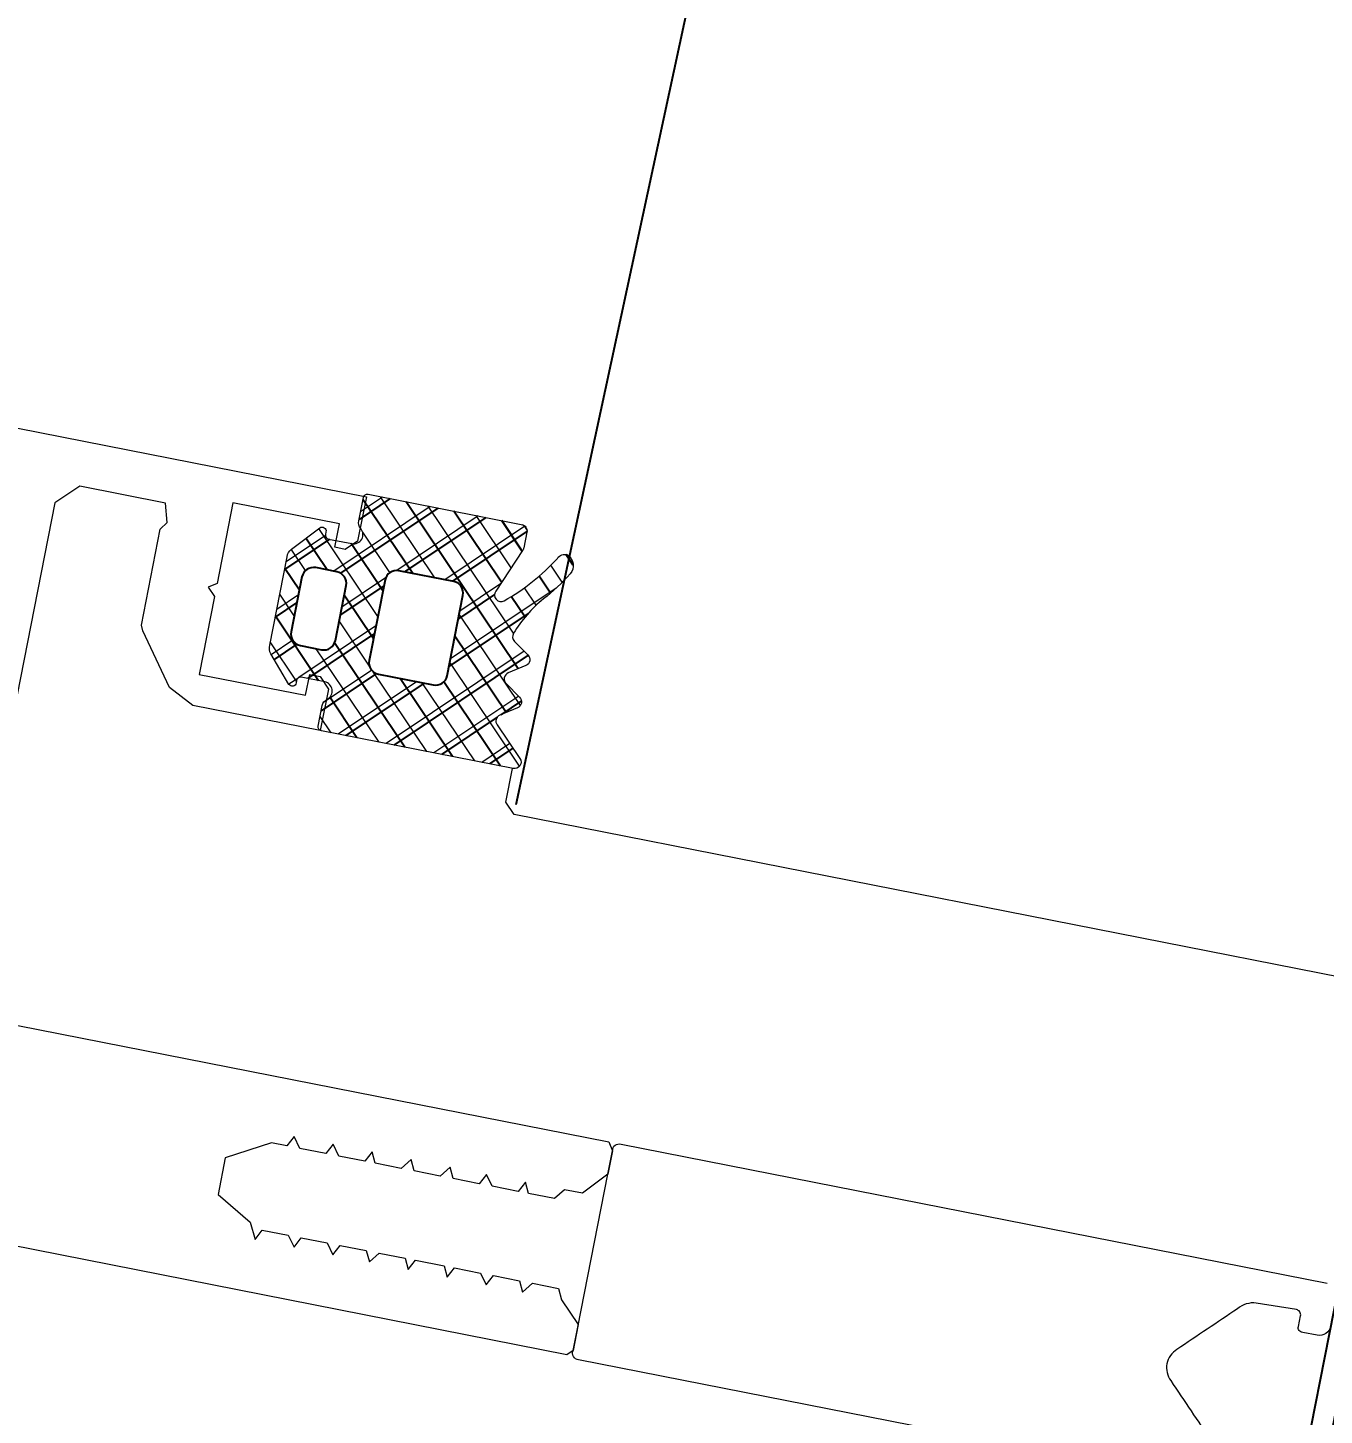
# Model space of a CAD drawing. Header units: millimetres. Extents: x 0 to 8967983, y -224399 to 13801.
# Drawn here: x 73243.3 to 73303, y -98510.4 to -98446.4 of the extents above; entities that cross this region are included whole.
import ezdxf
from ezdxf import colors
from ezdxf.entities.mleader import LeaderData, LeaderLine
from ezdxf.math import Vec2, Vec3

# ---------------------------------------------------------------- set-up
doc = ezdxf.new("R2010")
doc.units = ezdxf.units.MM
doc.header["$LTSCALE"] = 10
doc.layers.add('АР_Перегородки витражные', color=152, linetype='Continuous', lineweight=13)
doc.layers.add('Архитектура', color=251, linetype='Continuous')
doc.layers.add('Тонкая', color=7, linetype='Continuous')
doc.layers.get('0').off()
doc.layers.get('0').freeze()
doc.styles.add('ISOCPEUR', font='isocpeur.TTF', dxfattribs={"width": 0.7})

# ---------------------------------------------------------------- blocks, each defined once
blk = doc.blocks.new('_DOTSMALL')
at = {"color": 0, "linetype": 'ByBlock', "const_width": 0.5}
blk.add_lwpolyline([(-0.0625, 0, 1), (0.0625, 0, 1)], format="xyb", close=True, dxfattribs=at)
blk = doc.blocks.new('стойка витр.')
h = blk.add_hatch()
h.set_pattern_fill('ANSI37', scale=0.5, angle=-69.23283665521843)
h.set_pattern_definition([(335.7671633447816, (-69115.31625940584, 318510.9409690977), (0.6515825639889636, 1.447617495164233), []), (65.76716334478155, (-69115.31625940584, 318510.9409690977), (-1.447617495164233, 0.6515825639889636), [])])
edge = h.paths.add_edge_path()
edge.add_line((-22.69442369043827, 14.13646889062511), (-23.03581465108437, 15.03674084689555))
edge.add_arc((-23.43472203482704, 14.88552442783714), 0.426606969231953, 20.76054121617168, 72.29995807937499)
edge.add_arc((-23.17519432072194, 15.69843630689562), 0.4267278803337561, 110.7639791014305, 252.28796188313498, ccw=False)
edge.add_line((-23.32647754022037, 16.09744767434313), (-22.30045238576713, 16.48652534212306))
edge.add_arc((-22.23557122191811, 16.31559297980009), 0.1828317202011609, 20.74895968860318, 110.7853670150393, ccw=False)
edge.add_line((-22.06459766681655, 16.38036551539699), (-22.02136925791274, 16.26636916297139))
edge.add_arc((-21.85036169383434, 16.33121481389334), 0.1828894349477776, 200.7666051414026, 335.7779732891441)
edge.add_line((-21.68357339510112, 16.25618009645405), (-21.08991230116226, 17.78525728297245))
edge.add_arc((-21.70321396183568, 17.95657679537892), 0.6367804192309714, 344.3928406199507, 381.7248777476984)
edge.add_line((-21.1116628201562, 18.19228116337763), (-22.58147269752226, 22.06827310883818))
edge.add_arc((-23.18057156739388, 21.852472630542), 0.6367804192296693, 19.80944894391843, 57.14148607166609)
edge.add_line((-22.83507592984824, 22.38737642259366), (-24.29334917705273, 23.13834224954917))
edge.add_arc((-24.36844682475663, 22.97158227615987), 0.1828894349476184, 65.75635339884347, 200.7677215648203)
edge.add_line((-24.53945312526776, 22.90673329312267), (-24.49622471639304, 22.79273694081348))
edge.add_arc((-24.66715707872659, 22.7278557770023), 0.1828317201976129, -69.25104032206309, 20.78536700277641, ccw=False)
edge.add_line((-24.60238454316277, 22.55688222189201), (-25.62840969761601, 22.16780455411208))
edge.add_arc((-25.77973726672901, 22.56679910380675), 0.4267278803402734, 149.2463648073436, 290.7703475895543, ccw=False)
edge.add_arc((-26.51302534269302, 23.00322659508151), 0.4266069692186295, 329.2343686070108, 380.7737854734352)
edge.add_line((-26.11415292418678, 23.1545352198882), (-26.50320860397187, 24.18050239048171))
edge.add_arc((-26.6741821590871, 24.11572985494814), 0.1828317201915107, 20.74895966852365, 110.7853670116034)
edge.add_line((-26.73906332292245, 24.28666221726598), (-33.46508004333009, 21.73609814226074))
edge.add_arc((-33.37260125833668, 21.44478009969028), 0.3056444463767395, 107.6120180140902, 200.6882886899978)
edge.add_line((-33.6585366082727, 21.33680091994756), (-33.39916615508264, 20.65282280623796))
edge.add_arc((-33.11489203283651, 20.76049792175978), 0.3039830703862393, 200.7452912846324, 225.8123610097134)
edge.add_line((-33.32677140043234, 20.54252351805917), (-31.79381202385412, 18.90709041146329))
edge.add_arc((-32.0063560722166, 18.68866847666476), 0.3047673113958362, -108.86283880448178, 45.781400895661875, ccw=False)
edge.add_arc((-28.70749382052437, 27.75544220980088), 9.952967568180252, 231.9543329511108, 250.0411665169116, ccw=False)
edge.add_arc((-35.13741779119496, 19.64784166335459), 0.4002801790554734, 42.30928712460122, 119.2250395725891)
edge.add_arc((-34.91139847875967, 19.56672148584141), 0.6024183835395109, 134.3950067436913, 228.6478049676944)
edge.add_arc((-28.53884731806517, 27.80771469972205), 11.01872594929672, 232.0873456721725, 240.8889416158169)
edge.add_arc((-36.88860151399224, 12.8729826853881), 6.091684827127049, 40.75890454826748, 60.61437004968877, ccw=False)
edge.add_arc((-32.50226594848368, 16.64775385941913), 0.3047655738188228, -34.89587558046088, 41.60271899476669, ccw=False)
edge.add_line((-32.25229934006347, 16.47340148731018), (-32.76342180219945, 15.75802363698313))
edge.add_arc((-32.51342051808022, 15.58368567090239), 0.3047857747310843, 145.1100748179471, 256.4242518685471)
edge.add_line((-32.58496309185284, 15.28741547561367), (-31.72801335877739, 15.09082250765641))
edge.add_arc((-31.79955593254474, 14.79455231235153), 0.3047857747455557, -34.88992517811971, 76.42425187022229, ccw=False)
edge.add_line((-31.54955464840168, 14.62021434627968), (-32.06065512256464, 13.90477851201285))
edge.add_arc((-31.81065383841726, 13.73044054594722), 0.304785774745541, 145.1100748233031, 256.4242518693868)
edge.add_line((-31.88219641218893, 13.4341703506434), (-31.02524667911348, 13.23757738269342))
edge.add_arc((-31.09682011228135, 12.94126594878393), 0.3048331054871362, -24.2246592297883, 76.42043308581259, ccw=False)
edge.add_line((-30.81882951050648, 12.81618818287097), (-31.59985344059533, 11.12048939903616))
edge.add_arc((-31.32187980059053, 10.99539431777895), 0.3048247429134716, 155.7710645559098, 290.7402899417831)
edge.add_line((-31.21393143609748, 10.71032366952568), (-22.80062470957637, 13.90072279884771))
edge.add_arc((-22.86539724513609, 14.07169635396312), 0.1828317202009504, 290.7489596761703, 380.7489600455551)
edge = h.paths.add_edge_path(flags=16)
edge.add_line((-23.10434971895302, 21.04022295145114), (-22.19142218885827, 18.63276889372355))
edge.add_arc((-22.69773797682865, 18.4407695405971), 0.5414973949605305, -69.23283665472542, 20.767163345274582, ccw=False)
edge.add_line((-22.5057386237022, 17.93445375262672), (-23.43116100440966, 17.58352553217992))
edge.add_arc((-23.62316035752519, 18.08984132014666), 0.5414973949532591, 200.7671633443313, 290.7671633443313, ccw=False)
edge.add_line((-24.12947614549194, 17.89784196703113), (-25.04240367558668, 20.30529602475872))
edge.add_arc((-24.53608788761267, 20.4972953778888), 0.541497394965222, 110.76716334549809, 200.7671633454981, ccw=False)
edge.add_line((-24.72808724074275, 21.00361116586282), (-23.80266486003529, 21.35453938630963))
edge.add_arc((-23.6106655069234, 20.84822359833925), 0.5414973949553709, 20.767163343835023, 110.767163343835, ccw=False)
edge = h.paths.add_edge_path(flags=16)
edge.add_line((-26.85119390953332, 20.26120087689196), (-25.51269974335446, 16.73149769075098))
edge.add_arc((-26.01901553132848, 16.5394983376209), 0.541497394965222, -69.23283665450191, 20.76716334549809, ccw=False)
edge.add_line((-25.82701617819839, 16.03318254964688), (-28.23444912247942, 15.12026302596496))
edge.add_arc((-28.4264484756095, 15.62657881394625), 0.5414973949720253, 200.7671633452251, 290.76716334522513, ccw=False)
edge.add_line((-28.9327642635908, 15.43457946081617), (-30.27125842979876, 18.96428264696442))
edge.add_arc((-29.76494264181383, 19.15628200007632), 0.5414973949689773, 110.76716334328901, 200.767163343289, ccw=False)
edge.add_line((-29.95694199492573, 19.66259778806125), (-27.5495090506447, 20.57551731175045))
edge.add_arc((-27.35750969751825, 20.06920152376551), 0.541497394974137, 20.767163344728715, 110.76716334472869, ccw=False)
at = {"lineweight": 0, "ltscale": 100, "transparency": 33554687}
for points in [[(65.92687011216185, 59.2824299609274), (-26.6419368966599, 24.17953274302999), (-25.90703195796232, 22.24153677027789), (-25.27813291337225, 21.95846499659092), (-24.82208952034125, 22.13140062004823), (-25.21116718812846, 23.15742577453057), (-20.53714279274573, 24.92985650197079), (-19.19699615391437, 21.39579562939616), (-18.76855027934653, 21.29748815141647), (-18.98085410959902, 20.82581386800302), (-17.68393587967148, 17.40574934773758), (-22.35796027505421, 15.63331862029736), (-22.70380953396671, 16.54534742246324), (-23.1598529269977, 16.37241179900593), (-23.44292470067739, 15.74351275440858), (-22.75122618288151, 13.91945515007683), (-17.16517298531835, 16.03773513642955), (-16.24131551088067, 17.04008095841709), (-15.46667035139399, 19.81128934778826), (-15.4391308168415, 20.08251046122314), (-17.03864790883381, 24.30054944750736), (-17.39634782800567, 24.5561396704943), (-17.47095398549573, 25.44057095424068), (-13.70890040838276, 26.86717441076325), (-12.4510803312005, 26.30097287951503), (-4.305940852005733, 4.821667629301373)], [(-4.8720624113339, 3.563811556159635), (-32.68827406296623, -6.984337978748954), (-32.78663952485658, -7.412805841304362), (-32.39756185706938, -8.438830995786702), (-31.09647737510386, -9.118948907402228), (-30.2985029091069, -8.81635004535201), (-29.78357822878752, -9.142708211846184), (-28.64349873815081, -8.710380147196702), (-28.58844165704795, -8.16787993638718), (-28.18751332900138, -8.537466511741513), (-27.04754980615689, -8.105182423096267), (-26.87849637278123, -7.51945380341931), (-26.47751006082399, -7.889018390778801), (-25.33748855406884, -7.456712314131437), (-25.28243147299509, -6.914212103321915), (-24.7675067926466, -7.240570269808813), (-23.62748528589145, -6.808264193168725), (-23.5724282048177, -6.265763982351928), (-23.05744554058765, -6.592100160843984), (-21.91748201774317, -6.159816072198737), (-21.86242493664031, -5.617315861389216), (-21.46149660859373, -5.986902436743549), (-20.32147510183859, -5.554596360096184), (-20.15236368455226, -4.968845752424386), (-19.75143535650568, -5.338432327778719), (-18.6114718336612, -4.906148239133472), (-18.44241840028553, -4.320419619456516), (-18.0414320883574, -4.689984206808731), (-17.35739599072258, -4.430591765623831), (-15.14439867439796, -4.764904394331097), (-14.53915697429329, -6.360969294146344), (-15.78927863537683, -7.87813783652382), (-15.87193323494284, -8.691881148712127), (-16.27286156296032, -8.322294573416002), (-17.41288306971546, -8.754600650063367), (-17.58193650312023, -9.340329269682115), (-17.9828648311377, -8.97074269438599), (-19.12288633789285, -9.403048771026079), (-19.29193977129762, -9.988777390644827), (-19.69292608322576, -9.61921280335082), (-20.83288960607024, -10.05149689199607), (-20.8879466871731, -10.59399710274738), (-21.40287136749248, -10.26763893631141), (-22.54295085812919, -10.6999670009609), (-22.59800793926115, -11.24246721171221), (-22.99893626727862, -10.87288063641608), (-24.25289614239591, -11.34839313392149), (-24.30795322352787, -11.89089334468008), (-24.70893953545601, -11.52132875738607), (-25.84896104221116, -11.95363483402616), (-26.01801447558682, -12.53936345364491), (-26.4189428036334, -12.16977687834878), (-27.55896431035944, -12.60208295499615), (-27.61402139149141, -13.14458316574746), (-28.12900405569235, -12.81824698731361), (-29.26896757853683, -13.25053107595886), (-29.32402465966879, -13.79303128671745), (-29.89022619093885, -15.05085136390699), (-29.45792011427693, -16.19087287064031), (-29.14341260807123, -16.33238676948531), (-1.327200956468005, -5.784237234569446)], [(-69.8438361948356, -5.633594956780144), (-69.21493715024553, -5.916666730459838), (-30.90838462579995, 8.609511357899464), (-30.62531285212026, 9.238410402496811), (-31.1873041553481, 10.72042096611403)]]:
    blk.add_lwpolyline(points, dxfattribs=at)
at = {"color": 7, "lineweight": 0, "ltscale": 100, "transparency": 33554687}
blk.add_lwpolyline([(-22.69442369043827, 14.13646889062511), (-23.03581465108437, 15.03674084689555, 0.2287523810762611), (-23.30501911480678, 15.29193636016134, -0.7101639231358212), (-23.32647754022037, 16.09744767434313), (-22.30045238576713, 16.48652534212306, -0.4143996870914876), (-22.06459766681655, 16.38036551539699), (-22.02136925791274, 16.26636916297139, 0.6682503890445888), (-21.68357339510112, 16.25618009645405), (-21.08991230116226, 17.78525728297245, 0.1643479059441302), (-21.1116628201562, 18.19228116337763), (-22.58147269752226, 22.06827310883818, 0.1643479059441302), (-22.83507592984824, 22.38737642259366), (-24.29334917705273, 23.13834224954917, 0.6682503891596868), (-24.53945312526776, 22.90673329312267), (-24.49622471639304, 22.79273694081348, -0.4143996870833266), (-24.60238454316277, 22.55688222189201), (-25.62840969761601, 22.16780455411208, -0.7101639231391418), (-26.14645609946456, 22.78500538597291, 0.2287523810910513), (-26.11415292418678, 23.1545352198882), (-26.50320860397187, 24.18050239048171, 0.4143996871765861), (-26.73906332292245, 24.28666221726598), (-33.46508004333009, 21.73609814226074, 0.4300281847644905), (-33.6585366082727, 21.33680091994756), (-33.39916615508264, 20.65282280623796, 0.1098139781175365), (-33.32677140043234, 20.54252351805917), (-31.79381202385412, 18.90709041146329, -0.8000358277039689), (-32.10488848172827, 18.40026861818478, -0.07908294790216032), (-34.84140179419774, 19.91728321780829, 0.3488032577412263), (-35.33285102594527, 19.99716969329165, 0.4361245879823007), (-35.30940773655311, 19.11450854978466, 0.03842309887939363), (-33.89950172111276, 18.18089248692559, -0.08685322061285544), (-32.2743724368047, 16.85010652759956, -0.3467629046601076), (-32.25229934006347, 16.47340148731018), (-32.76342180219945, 15.75802363698313, 0.5278770357902526), (-32.58496309185284, 15.28741547561367), (-31.72801335877739, 15.09082250765641, -0.5278770357776507), (-31.54955464840168, 14.62021434627968), (-32.06065512256464, 13.90477851201285, 0.5278770357650493), (-31.88219641218893, 13.4341703506434), (-31.02524667911348, 13.23757738269342, -0.4697389635461835), (-30.81882951050648, 12.81618818287097), (-31.59985344059533, 11.12048939903616, 0.667984424932516), (-31.21393143609748, 10.71032366952568), (-22.80062470957637, 13.90072279884771, 0.4142135642613711)], format="xyb", close=True, dxfattribs=at)
for points in [[(-26.73906332292245, 24.28666221726598), (-26.73906332292245, 24.28666221726598)], [(-22.80062470957637, 13.90072279884771), (-22.80062470957637, 13.90072279884771)]]:
    blk.add_lwpolyline(points, dxfattribs=at)
at = {"color": 7}
for points in [[(-23.10434971895302, 21.04022295145114), (-22.19142218885827, 18.63276889372355, -0.414213562373095), (-22.5057386237022, 17.93445375262672), (-23.43116100440966, 17.58352553217992, -0.414213562373095), (-24.12947614549194, 17.89784196703113), (-25.04240367558668, 20.30529602475872, -0.414213562373095), (-24.72808724074275, 21.00361116586282), (-23.80266486003529, 21.35453938630963, -0.414213562373095)], [(-26.85119390953332, 20.26120087689196), (-25.51269974335446, 16.73149769075098, -0.414213562373095), (-25.82701617819839, 16.03318254964688), (-28.23444912247942, 15.12026302596496, -0.414213562373095), (-28.9327642635908, 15.43457946081617), (-30.27125842979876, 18.96428264696442, -0.414213562373095), (-29.95694199492573, 19.66259778806125), (-27.5495090506447, 20.57551731175045, -0.414213562373095)]]:
    blk.add_lwpolyline(points, format="xyb", close=True, dxfattribs=at)
blk.add_lwpolyline([(-72.91737339223619, -0.2793946658493951), (-54.81141330953687, -48.02608389785019), (-53.89938450735644, -47.68023463893769), (-72.00534459005576, 0.06645459306309931)], close=True)
at = {"lineweight": 0, "ltscale": 100, "transparency": 33554687}
for points in [[(-64.05480472955969, -20.89989428329136, 0.410627156480438), (-63.35370618529851, -21.2207818566676), (-62.72021259606117, -20.98055557451153, 0.4925517741577297), (-62.57218080674647, -20.68314875576471), (-62.75156135272118, -20.21010964907327, -0.4411110715409258), (-62.61002546586678, -19.89566012677096), (-60.83807044223067, -19.28752400128724, -0.2080566110632873), (-59.94503853938659, -19.40384657128016, -1.575399656426527e-05), (-56.87977393603069, -20.78551547546522, -0.4398191101055806), (-56.36006749374792, -22.15601788895583, -1.575399656426528e-05), (-57.73845635901671, -25.2227588602982, -0.2080566110632873)], [(-60.62370682114852, -28.40042247599195), (-29.6323624739598, -16.64818975485105, 0.5239329190821609), (-29.45792011430603, -16.19087287058937), (-29.84699778209324, -15.16484771611431), (-32.39756185706938, -8.438830995786702), (-32.78663952485658, -7.412805841304362, 0.5239329190821609), (-33.2204523376422, -7.186144611914642), (-64.21182667926769, -18.93829823563283, 0.4143255057077639)]]:
    blk.add_lwpolyline(points, format="xyb", dxfattribs=at)
at = {"color": 7, "lineweight": 0, "ltscale": 100, "transparency": 33554687}
blk.add_arc((-33.37357679728302, 21.44486016019073), 0.304760386648688, 110.7561904730667, 200.7778938289061, dxfattribs=at)
blk = doc.blocks.new('A$Cae753e6d')
h = blk.add_hatch()
h.set_pattern_fill('ANSI37', color=5, scale=0.4999999999999999, angle=11.05056813833426)
h.set_pattern_definition([(56.05056813833426, (-325621.265985979, -14412.00416827056), (-1.316880116997287, 0.8865568269756945), []), (146.0505681383342, (-325621.265985979, -14412.00416827056), (-0.8865568269756945, -1.316880116997287), [])])
edge = h.paths.add_edge_path()
edge.add_line((-32.31871508830227, -64.79942276376823), (-33.26369052287191, -64.98397305875551))
edge.add_arc((-33.18196890272447, -65.40267949887237), 0.4266069692291251, 101.0439460109463, 152.5833628741491)
edge.add_arc((-33.93941750021248, -65.00967570797152), 0.4267278803342333, 191.0473838945442, 332.5713666762503, ccw=False)
edge.add_line((-34.35823770659044, -65.09144562043366), (-34.56856664502993, -64.01447264642047))
edge.add_arc((-34.38913606116329, -63.97937131478427), 0.1828317201947144, 101.03236448459728, 191.0687718110314, ccw=False)
edge.add_line((-34.4241233705543, -63.79991846278426), (-34.30446646921337, -63.77654990142037))
edge.add_arc((-34.33952010515617, -63.59705118825526), 0.182889434962051, 281.0500099214912, 416.0613780692319)
edge.add_line((-34.23741211486049, -63.44531950488454), (-35.64435904228594, -62.60210489379824))
edge.add_arc((-35.91673082194419, -63.17769408414041), 0.6367804192914153, 64.67624541442537, 102.0082825421729)
edge.add_line((-36.04921495413873, -62.55484798990074), (-40.11767132149544, -63.34940284844197))
edge.add_arc((-40.00607941717097, -63.97632911939959), 0.6367804192400902, 100.0928537358096, 137.4248908635573)
edge.add_line((-40.47499883221462, -63.54551142649143), (-41.46131165535189, -64.8561210372427))
edge.add_arc((-41.30961851199194, -64.95828627438304), 0.1828894349664962, 146.0397582008536, 281.0511263668324)
edge.add_line((-41.27456137840636, -65.13778430447564), (-41.15490447718184, -65.11441574311175))
edge.add_arc((-41.11980314562766, -65.29384632695958), 0.1828317201605085, 11.032364462097917, 101.06877178693611, ccw=False)
edge.add_line((-40.9403502936475, -65.25885901764559), (-40.73002135509159, -66.33583199165878))
edge.add_arc((-41.14883247011084, -66.4176484559287), 0.4267278803749467, -130.47023040168222, 11.053752380527897, ccw=False)
edge.add_arc((-41.7027598475805, -67.0667592461863), 0.4266069692120044, 49.51777340161676, 101.0571902680405)
edge.add_line((-41.78457825200167, -66.64807170770655), (-42.8614903629059, -66.85838875983609))
edge.add_arc((-42.82650305354604, -67.03784161181513), 0.1828317201681703, 101.0323644762733, 191.0687718193543)
edge.add_line((-43.00593363738153, -67.0729429434723), (-41.62714097241405, -74.13294356747065))
edge.add_arc((-41.32439390091001, -74.09095859077095), 0.3056444463306154, 187.8954228019011, 280.9716934778096)
edge.add_line((-41.26622242515441, -74.39101626352931), (-40.54828101780731, -74.25080489543325))
edge.add_arc((-40.60643316482102, -73.95243593792398), 0.3039830702645649, 281.0286960890931, 306.0957658141739)
edge.add_line((-40.42734559869859, -74.1980644189025), (-38.55664836766664, -72.9631159316923))
edge.add_arc((-38.37723187182752, -73.20947509047457), 0.3047673113952618, -28.579434009353577, 126.06480569078829, ccw=False)
edge.add_arc((-46.75717429129067, -68.4276926685662), 9.952967568203494, 312.237737744563, 330.32457131036375, ccw=False)
edge.add_arc((-39.85108990350011, -76.13373622661763), 0.400280179051804, 122.5926919233881, 199.5084443713767)
edge.add_arc((-39.73298704457213, -75.92465029334747), 0.6024183835289815, 214.6784115371002, 308.9312097611028)
edge.add_arc((-46.78023362085937, -68.25264317997265), 11.01872594965998, 312.3707504643665, 321.1723464080109)
edge.add_arc((-33.46897461901307, -79.00322452538614), 6.091684826944547, 121.0423093429209, 140.8977748443422, ccw=False)
edge.add_arc((-36.44929206361952, -74.04272605880752), 0.3047655738078907, 45.387529213292225, 121.8861237885188, ccw=False)
edge.add_line((-36.23525275895372, -73.82577161419613), (-35.61640189960599, -74.45029963918205))
edge.add_arc((-35.40237094193084, -74.23330858493316), 0.304785774712974, 225.3934796127392, 336.7076566633421)
edge.add_line((-35.12242544209585, -74.35382781820954), (-34.78402109164745, -73.54235130241432))
edge.add_arc((-34.50407559180112, -73.6628705356833), 0.3047857747204629, 45.39347961712059, 156.7076566654629, ccw=False)
edge.add_line((-34.2900446341373, -73.4458794814127), (-33.67113291169517, -74.07039562008868))
edge.add_arc((-33.45710195397454, -73.85340456577117), 0.3047857747937595, 225.3934796157093, 336.7076566617935)
edge.add_line((-33.17715645406861, -73.97392379908706), (-32.83875210373662, -73.16244728329184))
edge.add_arc((-32.55877116510398, -73.2830038933599), 0.3048331055327185, 56.05874556135791, 156.7038378769574, ccw=False)
edge.add_line((-32.38856985804159, -73.03011115462868), (-30.84901372133754, -74.08612235084001))
edge.add_arc((-30.67879821003628, -73.83324925296007), 0.3048247429572397, 236.0544693444967, 371.0236947303711)
edge.add_line((-30.37959803524427, -73.77496221046022), (-32.10427492577583, -64.94388830621028))
edge.add_arc((-32.28372777779439, -64.97887561556124), 0.1828317202052636, 11.03236447116439, 101.0323648405485)
edge = h.paths.add_edge_path(flags=16)
edge.add_line((-39.19261743046809, -64.03828803796205), (-36.66561997320969, -63.54477454638982))
edge.add_arc((-36.5618283052172, -64.07623171150044), 0.5414973949079368, 11.050568135283015, 101.05056813528307, ccw=False)
edge.add_line((-36.03037114010658, -63.97244004350796), (-35.84066516056191, -64.94381476004492))
edge.add_arc((-36.37212232567981, -65.04760642810288), 0.5414973949276295, -78.94943185806409, 11.050568141935912, ccw=False)
edge.add_line((-36.26833065762185, -65.57906359322078), (-38.79532811488025, -66.07257708480756))
edge.add_arc((-38.89911978293094, -65.54111991963873), 0.5414973949762222, 191.0505681401473, 281.05056814014733, ccw=False)
edge.add_line((-39.43057694809977, -65.64491158768942), (-39.62028292764444, -64.67353687113791))
edge.add_arc((-39.08882576246833, -64.56974520313815), 0.5414973949736009, 101.05056813471049, 191.0505681347106, ccw=False)
edge = h.paths.add_edge_path(flags=16)
edge.add_line((-39.05714386969339, -67.86286169989035), (-35.35217141243629, -67.13929393835133))
edge.add_arc((-35.2483797443856, -67.67075110352016), 0.5414973949762222, 11.050568140147277, 101.05056814014728, ccw=False)
edge.add_line((-34.71692257921677, -67.56695943546947), (-34.22341341571882, -70.09393473085947))
edge.add_arc((-34.75487058090948, -70.19772639887378), 0.5414973949906723, -78.94943186407329, 11.05056813592671, ccw=False)
edge.add_line((-34.65107891289517, -70.72918356406444), (-38.35605137026869, -71.45275132563256))
edge.add_arc((-38.45984303824662, -70.92129416050739), 0.5414973949194297, 191.0505681334767, 281.05056813347676, ccw=False)
edge.add_line((-38.99130020337179, -71.02508582848532), (-39.48480936686974, -68.49811053309531))
edge.add_arc((-38.95335220167908, -68.394318865081), 0.5414973949906723, 101.05056813592671, 191.0505681359266, ccw=False)
at = {"color": 5, "lineweight": 0, "ltscale": 100, "transparency": 33554687}
for points in [[(-61.8599929031916, 30.17006929169293), (-42.88394847535528, -66.99529059545603), (-40.84972029156052, -66.59801316617813), (-40.46456693217624, -66.0259113159409), (-40.5580530638108, -65.54722284797754), (-41.63502603792585, -65.75755178647523), (-42.59317271225154, -60.85143624740886), (-38.88362618524116, -60.12697518651839), (-38.71441806689836, -59.72126736020437), (-38.28534167923499, -60.01013237977168), (-34.69545205344912, -59.30903988027421), (-33.73730537912343, -64.21515541934059), (-34.69462145201396, -64.40211579647439), (-34.60113532026298, -64.88080426443776), (-34.02903346996754, -65.26595762389479), (-32.1144013244193, -64.89203686964174), (-33.25950837589335, -59.02860525775759), (-34.09155124484096, -57.9488300755911), (-36.69226497621275, -56.71758714746102), (-36.95494733995292, -56.64466736894974), (-41.38243527419399, -57.50933979790716), (-41.69472971826326, -57.81877117074328), (-42.57906514953356, -57.74303729776875), (-43.3502633330645, -53.79417696838209), (-42.57989575096872, -52.64996138155402), (-20.03402428305708, -48.24683397960325)], [(-18.8897597193718, -49.01712881213462), (-13.18760490964632, -78.2145691072219), (-12.7818851970369, -78.38383808873186), (-11.70491222303826, -78.17350915024872), (-10.81496048928238, -77.0058760252723), (-10.97854041866958, -76.168277716788), (-10.56995763466693, -75.71582088140713), (-10.80366702086758, -74.51913014306047), (-11.32909261167515, -74.37330247237696), (-10.89714126626495, -74.0405025381915), (-11.13082687975839, -72.84393352607731), (-11.6796210318571, -72.5784489541984), (-11.24768157291692, -72.24558815688943), (-11.48137907276396, -71.04895828163717), (-12.00680466345511, -70.90313061099732), (-11.59822187945247, -70.45067377558735), (-11.83191937929951, -69.25404390033509), (-12.35734496999066, -69.10821622968069), (-11.94877407234162, -68.65569853117631), (-12.18245968583506, -67.45912951904756), (-12.70788527664263, -67.31330184837861), (-12.27593393123243, -66.98050191419316), (-12.50963143107947, -65.7838720389409), (-13.05843746953178, -65.51832660393848), (-12.626486124238, -65.18552666975302), (-12.86017173773143, -63.98895765763882), (-13.40896588971373, -63.72347308575991), (-12.97702643077355, -63.39061228848004), (-13.11724968522321, -62.67261001805309), (-12.41423455590848, -60.54778254653502), (-10.73891621269286, -60.22059891495155), (-9.454501144122332, -61.70884704113996), (-8.666381303337403, -61.92765535345825), (-9.098332648631185, -62.2604552876146), (-8.864635148784146, -63.45708516286686), (-8.315840996801853, -63.72256973476033), (-8.74779234197922, -64.05536966893123), (-8.514094842132181, -65.25199954416894), (-7.965300690149888, -65.51748411607696), (-8.397240149090067, -65.85034491337137), (-8.163554535596631, -67.04691392548557), (-7.638128944905475, -67.19274159615452), (-8.046711728908122, -67.64519843153539), (-7.813002342707478, -68.8418891698966), (-7.287576752016321, -68.98771684059466), (-7.719528097310103, -69.32051677475101), (-7.462473922409117, -70.63674268806062), (-6.937048331834376, -70.78257035877323), (-7.368987790658139, -71.11543115605309), (-7.135290290811099, -72.31206103130535), (-6.586496138828807, -72.57754560316971), (-7.018447484122589, -72.91034553736972), (-6.78474998427555, -74.10697541259287), (-6.259324393584393, -74.25280308329093), (-6.667895291233435, -74.70532078178076), (-6.43420967774, -75.90188979389495), (-5.908784087048844, -76.047717464593), (-4.764568500220776, -76.81808504663059), (-3.567938624997623, -76.584387546769), (-3.375373831600882, -76.29827575852687), (-9.077528641326353, -47.10083546345413)], [(-32.10427492577583, -64.94388830621028), (-32.10427492577583, -64.94388830621028)], [(-43.00593363738153, -67.0729429434723), (-43.00593363738153, -67.0729429434723)], [(-20.78989628434647, -114.6091493342537), (-20.40474292496219, -114.0370474840165), (-28.25735403737053, -73.8283629136422), (-28.82945588754956, -73.44320955418516), (-30.38505646644626, -73.74701273805113)]]:
    blk.add_lwpolyline(points, dxfattribs=at)
blk.add_lwpolyline([(-32.31871508830227, -64.79942276376823), (-33.26369052287191, -64.98397305875551, 0.2287523810762611), (-33.56066011020448, -65.20624509360641, -0.7101639231358212), (-34.35823770659044, -65.09144562043366), (-34.56856664502993, -64.01447264642047, -0.4143996870914876), (-34.4241233705543, -63.79991846278426), (-34.30446646921337, -63.77654990142037, 0.6682503890445888), (-34.23741211486049, -63.44531950488454), (-35.64435904228594, -62.60210489379824, 0.1643479059441302), (-36.04921495413873, -62.55484798990074), (-40.11767132149544, -63.34940284844197, 0.1643479059441302), (-40.47499883221462, -63.54551142649143), (-41.46131165535189, -64.8561210372427, 0.6682503891596868), (-41.27456137840636, -65.13778430447564), (-41.15490447718184, -65.11441574311175, -0.4143996870833266), (-40.9403502936475, -65.25885901764559), (-40.73002135509159, -66.33583199165878, -0.7101639231391418), (-41.42580142593943, -66.74227883250569, 0.2287523810910513), (-41.78457825200167, -66.64807170770655), (-42.8614903629059, -66.85838875983609, 0.4143996871765861), (-43.00593363738153, -67.0729429434723), (-41.62714097241405, -74.13294356747065, 0.4300281847644905), (-41.26622242515441, -74.39101626352931), (-40.54828101780731, -74.25080489543325, 0.1098139781175365), (-40.42734559869859, -74.1980644189025), (-38.55664836766664, -72.9631159316923, -0.8000358277039689), (-38.10959901195019, -73.35526866512373, -0.07908294790216032), (-40.06670615600888, -75.79649172570498, 0.3488032577412263), (-40.22839091159403, -76.2674081048608, 0.4361245879823007), (-39.35443523386493, -76.39327214028162, 0.03842309887939363), (-38.19625553407241, -75.1611626855738, -0.08685322061285544), (-36.61027920874767, -73.78394971892703, -0.3467629046601076), (-36.23525275895372, -73.82577161419613), (-35.61640189960599, -74.45029963918205, 0.5278770357902526), (-35.12242544209585, -74.35382781820954), (-34.78402109164745, -73.54235130241432, -0.5278770357776507), (-34.2900446341373, -73.4458794814127), (-33.67113291169517, -74.07039562008868, 0.5278770357650493), (-33.17715645406861, -73.97392379908706), (-32.83875210373662, -73.16244728329184, -0.4697389635461835), (-32.38856985804159, -73.03011115462868), (-30.84901372133754, -74.08612235084001, 0.667984424932516), (-30.37959803524427, -73.77496221046022), (-32.10427492577583, -64.94388830621028, 0.4142135642613711)], format="xyb", close=True, dxfattribs=at)
at = {"color": 5}
for points in [[(-39.19261743046809, -64.03828803796205), (-36.66561997320969, -63.54477454638982, -0.414213562373095), (-36.03037114010658, -63.97244004350796), (-35.84066516056191, -64.94381476004492, -0.414213562373095), (-36.26833065762185, -65.57906359322078), (-38.79532811488025, -66.07257708480756, -0.414213562373095), (-39.43057694809977, -65.64491158768942), (-39.62028292764444, -64.67353687113791, -0.414213562373095)], [(-39.05714386969339, -67.86286169989035), (-35.35217141243629, -67.13929393835133, -0.414213562373095), (-34.71692257921677, -67.56695943546947), (-34.22341341571882, -70.09393473085947, -0.414213562373095), (-34.65107891289517, -70.72918356406444), (-38.35605137026869, -71.45275132563256, -0.414213562373095), (-38.99130020337179, -71.02508582848532), (-39.48480936686974, -68.49811053309531, -0.414213562373095)]]:
    blk.add_lwpolyline(points, format="xyb", close=True, dxfattribs=at)
at = {"color": 5, "lineweight": 0, "ltscale": 100, "transparency": 33554687}
for points in [[(-4.765554678393528, -111.4797314129246, 0.410627156480438), (-4.330942539614625, -110.8428481485898), (-4.460804886184633, -110.1778981014504, 0.4925517741577297), (-4.728961246553808, -109.9817950855213), (-5.225489359349012, -110.0787652355502, -0.4411110715409258), (-5.511540284380317, -109.8861885557999), (-5.811890986515209, -108.037014792033, -0.2080566110632873), (-5.546515761641786, -107.1764260924829, -1.575399656426527e-05), (-3.667327771196142, -104.3883248486236, -0.4398191101055806), (-2.228772338363342, -104.1073801597377, -1.575399656426528e-05), (0.5613376825349405, -105.9835843384499, -0.2080566110632873)], [(3.206458747037686, -109.3637545765087), (-3.14662360935472, -76.83351106449845, 0.5239329190821609), (-3.567938624997623, -76.58438754678355), (-4.644911599112675, -76.79471648528124), (-11.70491222303826, -78.17350915024872), (-12.7818851970369, -78.38383808873186, 0.5239329190821609), (-13.07851158862468, -78.77317297449918), (-6.725512257195078, -111.3034327009955, 0.4143255057077639)]]:
    blk.add_lwpolyline(points, format="xyb", dxfattribs=at)
at = {"color": 5}
blk.add_lwpolyline([(-26.58602442033589, -116.7349410198949), (23.53155181894545, -106.9471590939502), (23.34459144191351, -105.9898430211324), (-26.77298479748424, -115.7776249470771)], close=True, dxfattribs=at)
at = {"color": 5, "lineweight": 0, "ltscale": 100, "transparency": 33554687}
blk.add_arc((-41.3246374593582, -74.09190662301262), 0.3047603866486879, 191.0395952653897, 281.06129862006, dxfattribs=at)
at = {"layer": 'АР_Перегородки витражные', "rotation": 80.28340479355269}
blk.add_blockref('стойка витр.', (-14.5547906588763, -44.81643979817454), dxfattribs=at)
blk = doc.blocks.new('A$Cec9b444d')
at = {"layer": 'Тонкая', "color": 5, "ltscale": 100}
blk.add_line((6208.049528553656, 164.6421001279019), (6645.630299936541, 2198.914641495406), dxfattribs=at)
at = {"color": 241, "ltscale": 100, "true_color": 0xf7abae, "xscale": -1, "rotation": 89.90413134762046}
blk.add_blockref('A$Cae753e6d', (6134.083444841612, 136.0487856346961), dxfattribs=at)

msp = doc.modelspace()

# ---------------------------------------------------------------- linework, layer by layer
at = {"layer": 'Архитектура', "lineweight": 25, "transparency": 33554684}
for centre, radius, start, end in [((64177.46455168902, -95753.94507201882), 9778.654617052323, 272.592547965165, 356.6353913736801), ((64169.79712919393, -95735.95544481733), 9144.28346907419, 272.8206375183432, 356.2887310665689)]:
    msp.add_arc(centre, radius, start, end, dxfattribs=at)

# ---------------------------------------------------------------- block references
msp.add_blockref('A$Cec9b444d', (67057.72434611898, -98646.87649074812), dxfattribs=at)

# ---------------------------------------------------------------- leaders
ml = msp.add_multileader_mtext('Standard', dxfattribs=at)
ml.set_content('0,000', color=256, style='ISOCPEUR')
ml.set_leader_properties(color=256, linetype='Continuous', lineweight=-1)
ml.set_arrow_properties(name='DOTSMALL')
ml.build(insert=Vec2(0, 0))
ml.multileader.update_dxf_attribs({"has_text_frame": 1, "text_left_attachment_type": 4, "text_right_attachment_type": 4, "dogleg_length": 100, "arrow_head_size": 180})
ctx = ml.context
ctx.base_point, ctx.char_height, ctx.arrow_head_size, ctx.landing_gap_size, ctx.plane_origin = Vec3(109227.8345319777, -179824.0994568599, 1.149675994230903e-08), 250, 180, 50, Vec3(109146.4410821284, -181024.9969823235, 1.149675994230903e-08)
ctx.left_attachment, ctx.right_attachment = 4, 4
notes = []
notes.append((ctx, [(0, (0, 0, 0), (0, 0), (1, 0), 1, [])]))
ctx.mtext.insert, ctx.mtext.width, ctx.mtext.line_spacing_style, ctx.mtext.flow_direction = Vec3(109277.8345319777, -179424.0994568599, 1.149675994230903e-08), 852.6970314602484, 2, 5
ml = msp.add_multileader_mtext('Standard', dxfattribs=at)
ml.set_content('0,000', color=256, style='ISOCPEUR')
ml.set_leader_properties(color=256, linetype='Continuous', lineweight=-1)
ml.set_arrow_properties(name='DOTSMALL')
ml.build(insert=Vec2(0, 0))
ml.multileader.update_dxf_attribs({"has_text_frame": 1, "text_left_attachment_type": 4, "text_right_attachment_type": 4, "dogleg_length": 100, "arrow_head_size": 180})
ctx = ml.context
ctx.base_point, ctx.char_height, ctx.arrow_head_size, ctx.landing_gap_size, ctx.plane_origin = Vec3(93570.61230941524, -179043.501211703, 1.149675994230903e-08), 250, 180, 50, Vec3(91409.39993934671, -179568.0801185216, 1.149675994230903e-08)
ctx.left_attachment, ctx.right_attachment = 4, 4
notes.append((ctx, [(0, (0, 0, 0), (0, 0), (1, 0), 1, [])]))
ctx.mtext.insert, ctx.mtext.width, ctx.mtext.line_spacing_style, ctx.mtext.flow_direction = Vec3(93620.61230941524, -178643.501211703, 1.149675994230903e-08), 852.6970314602484, 2, 5
ml = msp.add_multileader_mtext('Standard', dxfattribs=at)
ml.set_content('-1,140', color=256, style='ISOCPEUR')
ml.set_leader_properties(color=256, linetype='Continuous', lineweight=-1)
ml.set_arrow_properties(name='DOTSMALL')
ml.build(insert=Vec2(0, 0))
ml.multileader.update_dxf_attribs({"has_text_frame": 1, "text_left_attachment_type": 4, "text_right_attachment_type": 4, "dogleg_length": 100, "arrow_head_size": 180})
ctx = ml.context
ctx.base_point, ctx.char_height, ctx.arrow_head_size, ctx.landing_gap_size, ctx.plane_origin = Vec3(85513.64643370814, -171108.2295539479, 1.149675994230903e-08), 250, 180, 50, Vec3(85432.25298385893, -170822.0879778057, 1.149675994230903e-08)
ctx.left_attachment, ctx.right_attachment = 4, 4
notes.append((ctx, [(0, (0, 0, 0), (0, 0), (1, 0), 1, [])]))
ctx.mtext.insert, ctx.mtext.width, ctx.mtext.line_spacing_style, ctx.mtext.flow_direction = Vec3(85563.64643370814, -170774.8962206146, 1.149675994230903e-08), 852.6970314602484, 2, 5
ml = msp.add_multileader_mtext('Standard', dxfattribs=at)
ml.set_content('-1,140', color=256, style='ISOCPEUR')
ml.set_leader_properties(color=256, linetype='Continuous', lineweight=-1)
ml.set_arrow_properties(name='DOTSMALL')
ml.build(insert=Vec2(0, 0))
ml.multileader.update_dxf_attribs({"has_text_frame": 1, "text_left_attachment_type": 4, "text_right_attachment_type": 4, "dogleg_length": 100, "arrow_head_size": 180})
ctx = ml.context
ctx.base_point, ctx.char_height, ctx.arrow_head_size, ctx.landing_gap_size, ctx.plane_origin = Vec3(88173.50544428907, -169016.9644614541), 250, 180, 50, Vec3(88092.11199443985, -170284.5286535844)
ctx.left_attachment, ctx.right_attachment = 4, 4
notes.append((ctx, [(0, (0, 0, 0), (0, 0), (1, 0), 1, [])]))
ctx.mtext.insert, ctx.mtext.width, ctx.mtext.line_spacing_style, ctx.mtext.flow_direction = Vec3(88223.50544428907, -168683.6311281208), 852.6970314602484, 2, 5
ml = msp.add_multileader_mtext('Standard', dxfattribs=at)
ml.set_content('-2,650', color=256, style='ISOCPEUR')
ml.set_leader_properties(color=256, linetype='Continuous', lineweight=-1)
ml.set_arrow_properties(name='DOTSMALL')
ml.build(insert=Vec2(0, 0))
ml.multileader.update_dxf_attribs({"has_text_frame": 1, "text_left_attachment_type": 4, "text_right_attachment_type": 4, "dogleg_length": 100, "arrow_head_size": 180})
ctx = ml.context
ctx.base_point, ctx.char_height, ctx.arrow_head_size, ctx.landing_gap_size, ctx.plane_origin = Vec3(97964.86647307395, -185922.1176271643), 250, 180, 50, Vec3(95803.65410300542, -186513.3632006497)
ctx.left_attachment, ctx.right_attachment = 4, 4
notes.append((ctx, [(0, (0, 0, 0), (0, 0), (1, 0), 1, [])]))
ctx.mtext.insert, ctx.mtext.width, ctx.mtext.line_spacing_style, ctx.mtext.flow_direction = Vec3(98014.86647307395, -185588.784293831), 852.6970314602484, 2, 5
ml = msp.add_multileader_mtext('Standard', dxfattribs=at)
ml.set_content('{\\W0.8;-2,250}', color=256, style='ISOCPEUR')
ml.set_leader_properties(color=256, linetype='Continuous', lineweight=-1)
ml.set_arrow_properties(name='DOTSMALL')
ml.build(insert=Vec2(0, 0))
ml.multileader.update_dxf_attribs({"has_text_frame": 1, "text_left_attachment_type": 4, "text_right_attachment_type": 4, "dogleg_length": 100, "arrow_head_size": 180})
ctx = ml.context
ctx.base_point, ctx.char_height, ctx.arrow_head_size, ctx.landing_gap_size, ctx.plane_origin = Vec3(103807.2803555565, -171634.4771294484), 250, 180, 50, Vec3(103725.8869057072, -172912.5964344966)
ctx.left_attachment, ctx.right_attachment = 4, 4
notes.append((ctx, [(0, (0, 0, 0), (0, 0), (1, 0), 1, [])]))
ctx.mtext.insert, ctx.mtext.width, ctx.mtext.defined_height, ctx.mtext.line_spacing_style, ctx.mtext.flow_direction = Vec3(103857.2803555565, -171301.1437961151), 769.9889591111103, 343.8884462512117, 2, 5
ml = msp.add_multileader_mtext('Standard', dxfattribs=at)
ml.set_content('%%P0,000', color=256, style='ISOCPEUR')
ml.set_leader_properties(color=256, linetype='Continuous', lineweight=-1)
ml.set_arrow_properties(name='DOTSMALL')
ml.build(insert=Vec2(0, 0))
ml.multileader.update_dxf_attribs({"has_text_frame": 1, "text_left_attachment_type": 4, "text_right_attachment_type": 4, "dogleg_length": 100, "arrow_head_size": 180})
ctx = ml.context
ctx.base_point, ctx.char_height, ctx.arrow_head_size, ctx.landing_gap_size, ctx.plane_origin = Vec3(77765.30692788668, -167248.6201944349), 250, 180, 50, Vec3(75221.94054402775, -169195.6268845529)
ctx.left_attachment, ctx.right_attachment = 4, 4
notes.append((ctx, [(0, (0, 0, 0), (0, 0), (1, 0), 1, [])]))
ctx.mtext.insert, ctx.mtext.width, ctx.mtext.line_spacing_style, ctx.mtext.flow_direction = Vec3(77815.30692788668, -166915.2868611016), 852.6970314602484, 2, 5
ml = msp.add_multileader_mtext('Standard', dxfattribs=at)
ml.set_content('%%P0,000', color=256, style='ISOCPEUR')
ml.set_leader_properties(color=256, linetype='Continuous', lineweight=-1)
ml.set_arrow_properties(name='DOTSMALL')
ml.build(insert=Vec2(0, 0))
ml.multileader.update_dxf_attribs({"has_text_frame": 1, "text_left_attachment_type": 4, "text_right_attachment_type": 4, "dogleg_length": 100, "arrow_head_size": 180})
ctx = ml.context
ctx.base_point, ctx.char_height, ctx.arrow_head_size, ctx.landing_gap_size, ctx.plane_origin = Vec3(112176.9498613266, -179831.5959282387), 250, 180, 50, Vec3(109105.8681456613, -181421.1444692705)
ctx.left_attachment, ctx.right_attachment = 4, 4
notes.append((ctx, [(0, (0, 0, 0), (0, 0), (1, 0), 1, [])]))
ctx.mtext.insert, ctx.mtext.width, ctx.mtext.line_spacing_style, ctx.mtext.flow_direction = Vec3(112226.9498613266, -179498.2625949054), 852.6970314602484, 2, 5
ml = msp.add_multileader_mtext('Standard', dxfattribs=at)
ml.set_content('%%P0,000', color=256, style='ISOCPEUR')
ml.set_leader_properties(color=256, linetype='Continuous', lineweight=-1)
ml.set_arrow_properties(name='DOTSMALL')
ml.build(insert=Vec2(0, 0))
ml.multileader.update_dxf_attribs({"has_text_frame": 1, "text_left_attachment_type": 4, "text_right_attachment_type": 4, "dogleg_length": 100, "arrow_head_size": 180})
ctx = ml.context
ctx.base_point, ctx.char_height, ctx.arrow_head_size, ctx.landing_gap_size, ctx.plane_origin = Vec3(75855.86278546404, -202520.9245383602), 250, 180, 50, Vec3(72784.78106979874, -204110.473079392)
ctx.left_attachment, ctx.right_attachment = 4, 4
notes.append((ctx, [(0, (0, 0, 0), (0, 0), (1, 0), 1, [])]))
ctx.mtext.insert, ctx.mtext.width, ctx.mtext.line_spacing_style, ctx.mtext.flow_direction = Vec3(75905.86278546404, -202187.5912050268), 852.6970314602484, 2, 5
ml = msp.add_multileader_mtext('Standard', dxfattribs=at)
ml.set_content('+2,100', color=256, style='ISOCPEUR')
ml.set_leader_properties(color=256, linetype='Continuous', lineweight=-1)
ml.set_arrow_properties(name='DOTSMALL')
ml.build(insert=Vec2(0, 0))
ml.multileader.update_dxf_attribs({"has_text_frame": 1, "text_left_attachment_type": 4, "text_right_attachment_type": 4, "dogleg_length": 100, "arrow_head_size": 180})
ctx = ml.context
ctx.base_point, ctx.char_height, ctx.arrow_head_size, ctx.landing_gap_size, ctx.plane_origin = Vec3(108644.689688993, -173339.4403854473, 1.149675994230903e-08), 250, 180, 50, Vec3(108563.2962391438, -174607.0045775776, 1.149675994230903e-08)
ctx.left_attachment, ctx.right_attachment = 4, 4
notes.append((ctx, [(0, (0, 0, 0), (0, 0), (1, 0), 1, [])]))
ctx.mtext.insert, ctx.mtext.width, ctx.mtext.line_spacing_style, ctx.mtext.flow_direction = Vec3(108694.689688993, -173006.107052114, 1.149675994230903e-08), 852.6970314602484, 2, 5
ml = msp.add_multileader_mtext('Standard', dxfattribs=at)
ml.set_content('%%P0,000', color=256, style='ISOCPEUR')
ml.set_leader_properties(color=256, linetype='Continuous', lineweight=-1)
ml.set_arrow_properties(name='DOTSMALL')
ml.build(insert=Vec2(0, 0))
ml.multileader.update_dxf_attribs({"has_text_frame": 1, "text_left_attachment_type": 4, "text_right_attachment_type": 4, "dogleg_length": 100, "arrow_head_size": 180})
ctx = ml.context
ctx.base_point, ctx.char_height, ctx.arrow_head_size, ctx.landing_gap_size, ctx.plane_origin = Vec3(73396.09986243525, -204238.7608166377), 250, 180, 50, Vec3(70277.29966569098, -203473.5771297424)
ctx.left_attachment, ctx.right_attachment = 4, 4
notes.append((ctx, [(0, (0, 0, 0), (0, 0), (1, 0), 1, [])]))
ctx.mtext.insert, ctx.mtext.width, ctx.mtext.line_spacing_style, ctx.mtext.flow_direction = Vec3(73446.09986243525, -203905.4274833043), 852.6970314602484, 2, 5
ml = msp.add_multileader_mtext('Standard', dxfattribs=at)
ml.set_content('%%P0,000', color=256, style='ISOCPEUR')
ml.set_leader_properties(color=256, linetype='Continuous', lineweight=-1)
ml.set_arrow_properties(name='DOTSMALL')
ml.build(insert=Vec2(0, 0))
ml.multileader.update_dxf_attribs({"has_text_frame": 1, "text_left_attachment_type": 4, "text_right_attachment_type": 4, "dogleg_length": 100, "arrow_head_size": 180})
ctx = ml.context
ctx.base_point, ctx.char_height, ctx.arrow_head_size, ctx.landing_gap_size, ctx.plane_origin = Vec3(80111.56057722156, -169396.6651229074), 250, 180, 50, Vec3(76159.99959400075, -170835.1421161888)
ctx.left_attachment, ctx.right_attachment = 4, 4
notes.append((ctx, [(0, (0, 0, 0), (0, 0), (1, 0), 1, [])]))
ctx.mtext.insert, ctx.mtext.width, ctx.mtext.line_spacing_style, ctx.mtext.flow_direction = Vec3(80161.56057722156, -169063.3317895741), 852.6970314602484, 2, 5
ml = msp.add_multileader_mtext('Standard', dxfattribs=at)
ml.set_content('Л.3', color=256, style='ISOCPEUR')
ml.set_leader_properties(color=256, linetype='Continuous', lineweight=-1)
ml.set_arrow_properties(name='DOTSMALL')
ml.build(insert=Vec2(0, 0))
ml.multileader.update_dxf_attribs({"has_text_frame": 1, "text_left_attachment_type": 4, "text_right_attachment_type": 4, "dogleg_length": 100, "arrow_head_size": 180})
ctx = ml.context
ctx.base_point, ctx.char_height, ctx.arrow_head_size, ctx.landing_gap_size, ctx.plane_origin = Vec3(73917.93742473226, -204990.7275228011), 250, 180, 50, Vec3(98695.63924480753, -215170.2203547314)
ctx.left_attachment, ctx.right_attachment = 4, 4
notes.append((ctx, [(0, (0, 0, 0), (0, 0), (1, 0), 1, [])]))
ctx.mtext.insert, ctx.mtext.width, ctx.mtext.line_spacing_style, ctx.mtext.flow_direction = Vec3(73967.93742473226, -204657.3941894678), 852.6970314602484, 2, 5
ml = msp.add_multileader_mtext('Standard', dxfattribs=at)
ml.set_content('Л.4', color=256, style='ISOCPEUR')
ml.set_leader_properties(color=256, linetype='Continuous', lineweight=-1)
ml.set_arrow_properties(name='DOTSMALL')
ml.build(insert=Vec2(0, 0))
ml.multileader.update_dxf_attribs({"has_text_frame": 1, "text_left_attachment_type": 4, "text_right_attachment_type": 4, "dogleg_length": 100, "arrow_head_size": 180})
ctx = ml.context
ctx.base_point, ctx.char_height, ctx.arrow_head_size, ctx.landing_gap_size, ctx.plane_origin = Vec3(81011.08483592642, -170179.9664768753), 250, 180, 50, Vec3(106247.0021695468, -181803.0859569088)
ctx.left_attachment, ctx.right_attachment = 4, 4
notes.append((ctx, [(0, (0, 0, 0), (0, 0), (1, 0), 1, [])]))
ctx.mtext.insert, ctx.mtext.width, ctx.mtext.line_spacing_style, ctx.mtext.flow_direction = Vec3(81061.08483592642, -169846.633143542), 852.6970314602484, 2, 5
ml = msp.add_multileader_mtext('Standard', dxfattribs=at)
ml.set_content('Л.5', color=256, style='ISOCPEUR')
ml.set_leader_properties(color=256, linetype='Continuous', lineweight=-1)
ml.set_arrow_properties(name='DOTSMALL')
ml.build(insert=Vec2(0, 0))
ml.multileader.update_dxf_attribs({"has_text_frame": 1, "text_left_attachment_type": 4, "text_right_attachment_type": 4, "dogleg_length": 100, "arrow_head_size": 180})
ctx = ml.context
ctx.base_point, ctx.char_height, ctx.arrow_head_size, ctx.landing_gap_size, ctx.plane_origin = Vec3(108596.3086329371, -175873.6562879031), 250, 180, 50, Vec3(133832.2259665575, -187496.7757679366)
ctx.left_attachment, ctx.right_attachment = 4, 4
notes.append((ctx, [(0, (0, 0, 0), (0, 0), (1, 0), 1, [])]))
ctx.mtext.insert, ctx.mtext.width, ctx.mtext.line_spacing_style, ctx.mtext.flow_direction = Vec3(108646.3086329371, -175540.3229545698), 852.6970314602484, 2, 5
for ctx, leaders in notes:
    for number, flags, end, landing, length, lines in leaders:
        leader = LeaderData()
        leader.index, (leader.has_last_leader_line, leader.has_dogleg_vector, leader.attachment_direction) = number, flags
        leader.last_leader_point, leader.dogleg_vector, leader.dogleg_length = Vec3(end), Vec3(landing), length
        for number, points, colour, breaks in lines:
            line = LeaderLine()
            line.index, line.vertices, line.color, line.breaks = number, Vec3.list(points), colors.encode_raw_color(colour), breaks
            leader.lines.append(line)
        ctx.leaders.append(leader)

doc.saveas('drawing.dxf')
